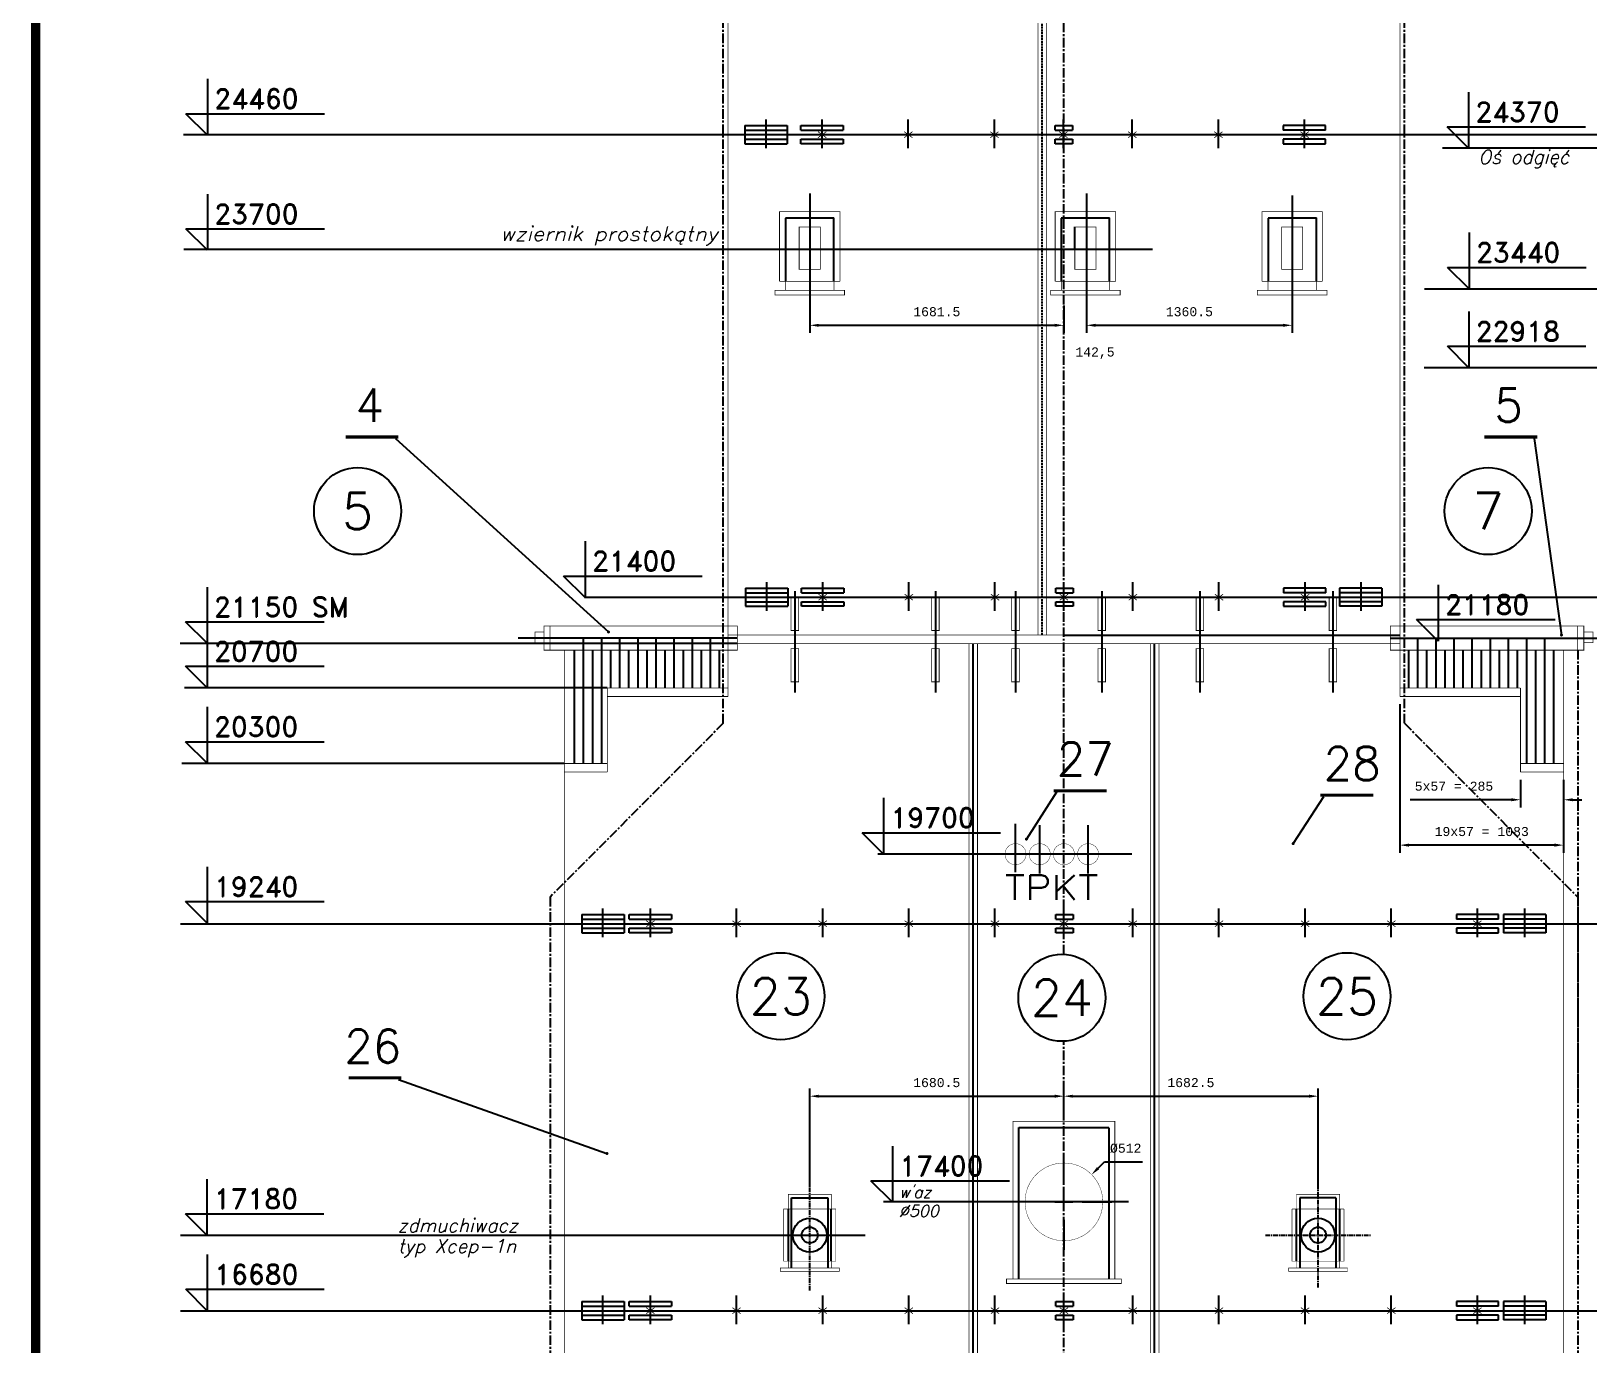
# Model space of a CAD drawing. Extents: x 13210 to 94108, y -7390 to 36310.
# Drawn here: x 13210 to 23516, y 16454 to 25145 of the extents above; entities that cross this region are included whole.
import ezdxf
from ezdxf.enums import TextEntityAlignment as Align

# ---------------------------------------------------------------- set-up
doc = ezdxf.new("R2010")
doc.units = 0
doc.header["$MEASUREMENT"] = 0
doc.header["$PDMODE"] = 3
for name, pattern in [('CENTER', [50, 31.25, -6.25, 6.25, -6.25]), ('CENTERX2', [100, 62.5, -12.5, 12.5, -12.5]), ('DASHED', [18.75, 12.5, -6.25]), ('DASHEDX2', [1.5, 1, -0.5])]:
    doc.linetypes.add(name, pattern=pattern)
doc.layers.get('0').update_dxf_attribs({"linetype": 'CONTINUOUS'})
doc.layers.get('DEFPOINTS').update_dxf_attribs({"linetype": 'CONTINUOUS'})
for name, color, linetype in [('LINIE', 7, 'DASHEDX2'), ('NUMERY-KOL', 4, 'CONTINUOUS'), ('NUMERY-ODN', 2, 'CONTINUOUS'), ('POZIOMY', 7, 'CONTINUOUS'), ('PRZEKROJE', 4, 'CONTINUOUS'), ('RAMKA', 7, 'CONTINUOUS'), ('ROZWINIECIE', 3, 'CONTINUOUS'), ('SZCZEGOLY', 2, 'CONTINUOUS'), ('WYMIAR1', 7, 'CONTINUOUS'), ('ZARYS', 6, 'CENTERX2')]:
    doc.layers.add(name, color=color, linetype=linetype)
doc.styles.add('MONOTXT', font='monotxt')
doc.styles.add('ROMAND', font='romand')
doc.styles.add('ROMANS', font='romans')
doc.styles.get("Standard").update_dxf_attribs({"font": 'romans.shx'})
doc.dimstyles.new('KWA', dxfattribs={"dimscale": 20, "dimtxt": 3, "dimasz": 3, "dimexe": 2.5, "dimexo": 2.5, "dimgap": 1.5, "dimtad": 0, "dimtih": 1, "dimtoh": 1, "dimdsep": 46, "dimtxsty": 'Standard', "dimcen": -3, "dimdle": 1.25, "dimadec": 0, "dimazin": 0, "dimtfac": 0.75, "dimtofl": 0, "dimtmove": 2, "dimatfit": 3, "dimfxl": 0, "dimtvp": 1.5, "dimtolj": 1, "dimtzin": 12, "dimarcsym": 0})

# ---------------------------------------------------------------- blocks, each defined once
blk = doc.blocks.new('X')
at = {"linetype": 'Continuous', "const_width": 5}
for points in [[(27.5, 20), (-27.5, -20)], [(-27.5, 20), (27.5, -20)]]:
    blk.add_lwpolyline(points, dxfattribs=at)
blk = doc.blocks.new('K')
at = {"layer": 'ROZWINIECIE', "linetype": 'Continuous'}
blk.add_circle((0, 0), 112, dxfattribs=at)
blk = doc.blocks.new('POZ')
for p, q in [((0, 186), (0, 0)), ((0, 0), (-71, 71)), ((-71, 71), (387, 71))]:
    blk.add_line(p, q)
at = {"style": 'ROMAND', "flags": 4}
blk.add_attdef('POZIOM', (23, 88), '', height=65, dxfattribs=at)
blk = doc.blocks.new('*D252')
at = {"color": 0, "linetype": 'ByBlock'}
for p, q in [((18361.5, 23342), (18361.5, 23149)), ((20043, 23331), (20043, 23149)), ((18421.5, 23199), (19983, 23199))]:
    blk.add_line(p, q, dxfattribs=at)
for points in [[(18421.5, 23209), (18421.5, 23189), (18361.5, 23199)], [(19983, 23209), (19983, 23189), (20043, 23199)]]:
    blk.add_solid(points, dxfattribs=at)
at = {"layer": 'DEFPOINTS', "color": 0, "linetype": 'ByBlock'}
for p in [(18361.5, 23392), (20043, 23381), (20043, 23199)]:
    blk.add_point(p, dxfattribs=at)
at = {"color": 0, "linetype": 'ByBlock', "style": 'MONOTXT'}
blk.add_text('1681.5', height=60, dxfattribs=at).set_placement((19202.25, 23289), align=Align.MIDDLE_CENTER)
blk = doc.blocks.new('*D251')
at = {"color": 0, "linetype": 'ByBlock'}
for p, q in [((20193, 23345), (20193, 23149)), ((21553.5, 23348), (21553.5, 23149)), ((20253, 23199), (21493.5, 23199))]:
    blk.add_line(p, q, dxfattribs=at)
for points in [[(20253, 23209), (20253, 23189), (20193, 23199)], [(21493.5, 23209), (21493.5, 23189), (21553.5, 23199)]]:
    blk.add_solid(points, dxfattribs=at)
at = {"layer": 'DEFPOINTS', "color": 0, "linetype": 'ByBlock'}
for p in [(21553.5, 23398), (20193, 23395), (21553.5, 23199)]:
    blk.add_point(p, dxfattribs=at)
at = {"color": 0, "linetype": 'ByBlock', "style": 'MONOTXT'}
blk.add_text('1360.5', height=60, dxfattribs=at).set_placement((20873.25, 23289), align=Align.MIDDLE_CENTER)
blk = doc.blocks.new('*D250')
at = {"color": 0, "linetype": 'ByBlock'}
for p, q in [((18361.5, 17500), (18361.5, 18149)), ((20042, 17980), (20042, 18149)), ((18421.5, 18099), (19982, 18099))]:
    blk.add_line(p, q, dxfattribs=at)
for points in [[(18421.5, 18109), (18421.5, 18089), (18361.5, 18099)], [(19982, 18109), (19982, 18089), (20042, 18099)]]:
    blk.add_solid(points, dxfattribs=at)
at = {"layer": 'DEFPOINTS', "color": 0, "linetype": 'ByBlock'}
for p in [(20042, 18099), (20042, 17930), (18361.5, 17450)]:
    blk.add_point(p, dxfattribs=at)
at = {"color": 0, "linetype": 'ByBlock', "style": 'MONOTXT'}
blk.add_text('1680.5', height=60, dxfattribs=at).set_placement((19201.75, 18189), align=Align.MIDDLE_CENTER)
blk = doc.blocks.new('*D249')
at = {"color": 0, "linetype": 'ByBlock'}
for p, q in [((20042, 17980), (20042, 18149)), ((21724.5, 17500), (21724.5, 18149)), ((20102, 18099), (21664.5, 18099))]:
    blk.add_line(p, q, dxfattribs=at)
for points in [[(20102, 18109), (20102, 18089), (20042, 18099)], [(21664.5, 18109), (21664.5, 18089), (21724.5, 18099)]]:
    blk.add_solid(points, dxfattribs=at)
at = {"layer": 'DEFPOINTS', "color": 0, "linetype": 'ByBlock'}
for p in [(21724.5, 18099), (20042, 17930), (21724.5, 17450)]:
    blk.add_point(p, dxfattribs=at)
at = {"color": 0, "linetype": 'ByBlock', "style": 'MONOTXT'}
blk.add_text('1682.5', height=60, dxfattribs=at).set_placement((20883.25, 18189), align=Align.MIDDLE_CENTER)
blk = doc.blocks.new('*D248')
at = {"color": 0, "linetype": 'ByBlock'}
for p, q in [((20043, 17520), (20043, 17717)), ((20269, 17622), (20312, 17665)), ((20312, 17665), (20562, 17665)), ((20043, 17340), (20043, 17460)), ((19923, 17400), (19726, 17400)), ((19983, 17400), (20103, 17400)), ((20163, 17400), (20360, 17400)), ((20043, 17280), (20043, 17083))]:
    blk.add_line(p, q, dxfattribs=at)
blk.add_solid([(20276, 17615), (20262, 17630), (20226, 17580)], dxfattribs=at)
at = {"layer": 'DEFPOINTS', "color": 0, "linetype": 'ByBlock'}
for p in [(20226, 17580), (19860, 17220)]:
    blk.add_point(p, dxfattribs=at)
at = {"color": 0, "linetype": 'ByBlock', "style": 'MONOTXT'}
blk.add_text('%%C512', height=60, dxfattribs=at).set_placement((20452, 17755), align=Align.MIDDLE_CENTER)
blk = doc.blocks.new('*D91')
at = {"color": 0, "linetype": 'ByBlock'}
for p, q in [((23064, 20193), (23064, 20010)), ((23349, 20193), (23349, 20010)), ((22944, 20060), (22334, 20060)), ((23004, 20060), (22944, 20060)), ((23409, 20060), (23469, 20060))]:
    blk.add_line(p, q, dxfattribs=at)
for points in [[(23004, 20070), (23004, 20050), (23064, 20060)], [(23409, 20070), (23409, 20050), (23349, 20060)]]:
    blk.add_solid(points, dxfattribs=at)
at = {"layer": 'DEFPOINTS', "color": 0, "linetype": 'ByBlock'}
for p in [(23064, 20243), (23349, 20243), (23064, 20060)]:
    blk.add_point(p, dxfattribs=at)
at = {"color": 0, "linetype": 'ByBlock', "style": 'MONOTXT'}
blk.add_text('5x57 = 285', height=60, dxfattribs=at).set_placement((22624, 20150), align=Align.MIDDLE_CENTER)
blk = doc.blocks.new('*D90')
at = {"color": 0, "linetype": 'ByBlock'}
for p, q in [((22266, 20693), (22266, 19710)), ((23349, 20193), (23349, 19710)), ((23289, 19760), (22326, 19760))]:
    blk.add_line(p, q, dxfattribs=at)
for points in [[(22326, 19770), (22326, 19750), (22266, 19760)], [(23289, 19770), (23289, 19750), (23349, 19760)]]:
    blk.add_solid(points, dxfattribs=at)
at = {"layer": 'DEFPOINTS', "color": 0, "linetype": 'ByBlock'}
for p in [(22266, 20743), (23349, 20243), (22266, 19760)]:
    blk.add_point(p, dxfattribs=at)
at = {"color": 0, "linetype": 'ByBlock', "style": 'MONOTXT'}
blk.add_text('19x57 = 1083', height=60, dxfattribs=at).set_placement((22807.5, 19850), align=Align.MIDDLE_CENTER)

msp = doc.modelspace()

# ---------------------------------------------------------------- linework, layer by layer
at = {"layer": 'LINIE', "linetype": 'CENTERX2'}
for p, q in [((20043, 19037.70645), (20043, 32499.13845)), ((23443, 21050), (23443, 18107)), ((20043, 12337.70645), (20043, 18462.29355))]:
    msp.add_line(p, q, dxfattribs=at)
at = {"layer": 'LINIE', "linetype": 'DASHED'}
msp.add_line((19899.5, 21150), (19899.5, 31407.73845), dxfattribs=at)
at = {"layer": 'LINIE', "linetype": 'Continuous'}
for p, q in [((31420, 24460), (14218, 24460)), ((20629.5, 23700), (14221, 23700)), ((22429, 23440), (30463, 23440)), ((18263, 21440), (18263, 20770)), ((19193, 21440), (19193, 20770)), ((19723, 21440), (19723, 20770)), ((20293, 21440), (20293, 20770)), ((20943, 21440), (20943, 20770)), ((21823, 21440), (21823, 20770)), ((16871, 21400), (30149, 21400)), ((21666.5, 21420), (21666.5, 21420)), ((20493, 19700), (18813, 19700)), ((14198, 19240), (30149, 19240)), ((14198, 16680), (43820, 16680))]:
    msp.add_line(p, q, dxfattribs=at)
at = {"layer": 'LINIE'}
for p, q in [((18361.5, 24070), (18361.5, 23250)), ((20193, 24070), (20193, 23250)), ((21553.5, 24057), (21553.5, 23237))]:
    msp.add_line(p, q, dxfattribs=at)
at = {"layer": 'LINIE', "linetype": 'DASHEDX2'}
for p, q in [((18201.5, 23910), (18201.5, 23490)), ((18201.5, 23910), (18521.5, 23910)), ((18521.5, 23490), (18521.5, 23910)), ((20025.5, 23910), (20345.5, 23910)), ((20025.5, 23910), (20025.5, 23490)), ((20345.5, 23490), (20345.5, 23910)), ((21393.5, 23910), (21393.5, 23490)), ((21393.5, 23910), (21713.5, 23910)), ((21713.5, 23490), (21713.5, 23910)), ((19443, 3933.2), (19443, 21093)), ((20643, 3933.2), (20643, 21093)), ((19745.75, 16890), (19745.75, 17892.25)), ((19745.75, 17892.25), (20340.25, 17892.25)), ((20340.25, 17892.25), (20340.25, 16890)), ((18241.5, 17427.5), (18481.5, 17427.5)), ((18241.5, 16962.5), (18241.5, 17427.5)), ((18481.5, 17427.5), (18481.5, 16962.5)), ((21844.5, 17427.5), (21604.5, 17427.5)), ((21604.5, 17427.5), (21604.5, 16962.5)), ((21844.5, 16962.5), (21844.5, 17427.5)), ((18219, 17352.5), (18219, 17007.5)), ((18504, 17007.5), (18504, 17352.5)), ((21582, 17007.5), (21582, 17352.5)), ((21867, 17352.5), (21867, 17007.5))]:
    msp.add_line(p, q, dxfattribs=at)
at = {"layer": 'LINIE', "linetype": 'CENTER'}
for p, q in [((18361.5, 16813.5), (18361.5, 17546.5)), ((21724.5, 16832.5), (21724.5, 17527.5)), ((21377, 17180), (22072, 17180))]:
    msp.add_line(p, q, dxfattribs=at)
at = {"layer": 'LINIE', "linetype": 'Continuous', "const_width": 2.5}
msp.add_lwpolyline([(19653.25, 19700, 1), (19792.75, 19700, 1)], format="xyb", close=True, dxfattribs=at)
at = {"layer": 'NUMERY-KOL'}
for centre in [(15370, 21970), (22850, 21970), (18170, 18760), (20030, 18750), (21916, 18760)]:
    msp.add_circle(centre, 288, dxfattribs=at)
at = {"layer": 'NUMERY-ODN'}
for p, q in [((15620, 22450), (17030, 21170)), ((23155, 22450), (23335, 21150)), ((19995, 20110), (19795, 19800)), ((21760, 20080), (21560, 19770)), ((15640, 18210), (17020, 17720))]:
    msp.add_line(p, q, dxfattribs=at)
at = {"layer": 'NUMERY-ODN', "const_width": 20}
for points in [[(15640, 22460), (15290, 22460), (15310, 22460)], [(23175, 22460), (22825, 22460), (22845, 22460)], [(19975, 20120), (20325, 20120), (20305, 20120)], [(21740, 20090), (22090, 20090), (22070, 20090)], [(15660, 18220), (15310, 18220), (15330, 18220)]]:
    msp.add_lwpolyline(points, dxfattribs=at)
at = {"layer": 'NUMERY-ODN', "const_width": 10}
for points in [[(17025, 21170, 1), (17035, 21170, 1)], [(23330, 21150, 1), (23340, 21150, 1)], [(19790, 19800, 1), (19800, 19800, 1)], [(21555, 19770, 1), (21565, 19770, 1)], [(17015, 17720, 1), (17025, 17720, 1)]]:
    msp.add_lwpolyline(points, format="xyb", close=True, dxfattribs=at)
at = {"layer": 'POZIOMY'}
for p, q in [((17883, 21093), (14196, 21093)), ((17022, 20800), (14225, 20800)), ((16737, 20300), (14208, 20300)), ((20470, 17400), (18850, 17400)), ((14199, 17180), (18728, 17180))]:
    msp.add_line(p, q, dxfattribs=at)
at = {"layer": 'PRZEKROJE', "linetype": 'Continuous'}
for p, q in [((18073, 24370), (18073, 24560)), ((18443.5, 24370), (18443.5, 24560)), ((19013.5, 24370), (19013.5, 24560)), ((19583.5, 24370), (19583.5, 24560)), ((20039.5, 24370), (20039.5, 24560)), ((20495.5, 24370), (20495.5, 24560)), ((21065.5, 24370), (21065.5, 24560)), ((21635.5, 24370), (21635.5, 24560)), ((18076.5, 21310), (18076.5, 21500)), ((18447, 21310), (18447, 21500)), ((19017, 21310), (19017, 21500)), ((19587, 21310), (19587, 21500)), ((20043, 21310), (20043, 21500)), ((20499, 21310), (20499, 21500)), ((21069, 21310), (21069, 21500)), ((21639, 21310), (21639, 21500)), ((22009.5, 21310), (22009.5, 21500)), ((22009.5, 21310), (22009.5, 21500)), ((16993.5, 19150), (16993.5, 19340)), ((17307, 19150), (17307, 19340)), ((17877, 19150), (17877, 19340)), ((18447, 19150), (18447, 19340)), ((19017, 19150), (19017, 19340)), ((19587, 19150), (19587, 19340)), ((20043, 19150), (20043, 19340)), ((20499, 19150), (20499, 19340)), ((21069, 19150), (21069, 19340)), ((21639, 19150), (21639, 19340)), ((22209, 19150), (22209, 19340)), ((22779, 19150), (22779, 19340)), ((23092.5, 19150), (23092.5, 19340)), ((16993.5, 16590), (16993.5, 16780)), ((17307, 16590), (17307, 16780)), ((17877, 16590), (17877, 16780)), ((18447, 16590), (18447, 16780)), ((19017, 16590), (19017, 16780)), ((19587, 16590), (19587, 16780)), ((20043, 16590), (20043, 16780)), ((20499, 16590), (20499, 16780)), ((21069, 16590), (21069, 16780)), ((21639, 16590), (21639, 16780)), ((22209, 16590), (22209, 16780)), ((22779, 16590), (22779, 16780)), ((23092.5, 16590), (23092.5, 16780))]:
    msp.add_line(p, q, dxfattribs=at)
at = {"layer": 'RAMKA', "linetype": 'Continuous', "const_width": 60}
msp.add_lwpolyline([(13240, 36280), (94070, 36280), (94070, -7360), (13240, -7360)], close=True, dxfattribs=at)
at = {"layer": 'ROZWINIECIE', "linetype": 'Continuous'}
for p, q in [((17933, 24520), (17933, 24400)), ((17933, 24520), (18213, 24520)), ((17933, 24490), (18213, 24490)), ((17933, 24430), (18213, 24430)), ((18213, 24520), (18213, 24400)), ((18303, 24490), (18303, 24520)), ((18303, 24520), (18583, 24520)), ((18303, 24490), (18583, 24490)), ((18303, 24400), (18303, 24430)), ((18303, 24430), (18583, 24430)), ((18583, 24520), (18583, 24490)), ((18583, 24430), (18583, 24400)), ((19986, 24520), (20100, 24520)), ((19986, 24490), (19986, 24520)), ((19986, 24490), (20100, 24490)), ((19986, 24430), (20100, 24430)), ((19986, 24400), (19986, 24430)), ((20100, 24520), (20100, 24490)), ((20100, 24430), (20100, 24400)), ((21493, 24520), (21493, 24490)), ((21773, 24520), (21493, 24520)), ((21773, 24490), (21493, 24490)), ((21773, 24430), (21493, 24430)), ((21493, 24430), (21493, 24400)), ((21773, 24490), (21773, 24520)), ((21773, 24400), (21773, 24430)), ((17933, 24400), (18213, 24400)), ((18583, 24400), (18303, 24400)), ((20100, 24400), (19986, 24400)), ((21493, 24400), (21773, 24400)), ((20115.5, 23710), (20115.5, 23850)), ((17936.5, 21460), (17936.5, 21340)), ((17936.5, 21460), (18216.5, 21460)), ((18216.5, 21460), (18216.5, 21340)), ((18306.5, 21430), (18306.5, 21460)), ((18306.5, 21460), (18586.5, 21460)), ((18586.5, 21460), (18586.5, 21430)), ((19989.5, 21460), (20103.5, 21460)), ((19989.5, 21430), (19989.5, 21460)), ((20103.5, 21460), (20103.5, 21430)), ((21496.5, 21460), (21496.5, 21430)), ((21776.5, 21460), (21496.5, 21460)), ((21776.5, 21430), (21776.5, 21460)), ((22146.5, 21460), (21866.5, 21460)), ((21866.5, 21460), (21866.5, 21340)), ((22146.5, 21460), (22146.5, 21340)), ((17936.5, 21430), (18216.5, 21430)), ((17936.5, 21370), (18216.5, 21370)), ((17936.5, 21340), (18216.5, 21340)), ((18306.5, 21430), (18586.5, 21430)), ((18306.5, 21340), (18306.5, 21370)), ((18306.5, 21370), (18586.5, 21370)), ((18586.5, 21340), (18306.5, 21340)), ((18586.5, 21370), (18586.5, 21340)), ((19989.5, 21430), (20103.5, 21430)), ((19989.5, 21370), (20103.5, 21370)), ((19989.5, 21340), (19989.5, 21370)), ((20103.5, 21340), (19989.5, 21340)), ((20103.5, 21370), (20103.5, 21340)), ((21776.5, 21430), (21496.5, 21430)), ((21776.5, 21370), (21496.5, 21370)), ((21496.5, 21370), (21496.5, 21340)), ((21496.5, 21340), (21776.5, 21340)), ((21776.5, 21340), (21776.5, 21370)), ((22146.5, 21430), (21866.5, 21430)), ((22146.5, 21370), (21866.5, 21370)), ((22146.5, 21340), (21866.5, 21340)), ((16853.5, 19300), (17133.5, 19300)), ((16853.5, 19300), (16853.5, 19180)), ((17133.5, 19300), (17133.5, 19180)), ((17166.5, 19300), (17446.5, 19300)), ((17166.5, 19270), (17166.5, 19300)), ((17446.5, 19300), (17446.5, 19270)), ((19989.5, 19270), (19989.5, 19300)), ((19989.5, 19300), (20103.5, 19300)), ((20103.5, 19300), (20103.5, 19270)), ((22919.5, 19300), (22639.5, 19300)), ((22639.5, 19300), (22639.5, 19270)), ((22919.5, 19270), (22919.5, 19300)), ((22952.5, 19300), (22952.5, 19180)), ((23232.5, 19300), (22952.5, 19300)), ((23232.5, 19300), (23232.5, 19180)), ((16853.5, 19270), (17133.5, 19270)), ((16853.5, 19210), (17133.5, 19210)), ((16853.5, 19180), (17133.5, 19180)), ((17166.5, 19270), (17446.5, 19270)), ((17166.5, 19210), (17446.5, 19210)), ((17166.5, 19180), (17166.5, 19210)), ((17446.5, 19180), (17166.5, 19180)), ((17446.5, 19210), (17446.5, 19180)), ((19989.5, 19270), (20103.5, 19270)), ((19989.5, 19180), (19989.5, 19210)), ((19989.5, 19210), (20103.5, 19210)), ((20103.5, 19180), (19989.5, 19180)), ((20103.5, 19210), (20103.5, 19180)), ((22919.5, 19270), (22639.5, 19270)), ((22639.5, 19210), (22639.5, 19180)), ((22919.5, 19210), (22639.5, 19210)), ((22639.5, 19180), (22919.5, 19180)), ((22919.5, 19180), (22919.5, 19210)), ((23232.5, 19270), (22952.5, 19270)), ((23232.5, 19210), (22952.5, 19210)), ((23232.5, 19180), (22952.5, 19180)), ((16853.5, 16740), (16853.5, 16620)), ((16853.5, 16740), (17133.5, 16740)), ((16853.5, 16710), (17133.5, 16710)), ((17133.5, 16740), (17133.5, 16620)), ((17166.5, 16710), (17166.5, 16740)), ((17166.5, 16740), (17446.5, 16740)), ((17166.5, 16710), (17446.5, 16710)), ((17446.5, 16740), (17446.5, 16710)), ((19989.5, 16740), (20103.5, 16740)), ((19989.5, 16710), (19989.5, 16740)), ((19989.5, 16710), (20103.5, 16710)), ((20103.5, 16740), (20103.5, 16710)), ((22639.5, 16740), (22639.5, 16710)), ((22919.5, 16740), (22639.5, 16740)), ((22919.5, 16710), (22639.5, 16710)), ((22919.5, 16710), (22919.5, 16740)), ((23232.5, 16740), (22952.5, 16740)), ((22952.5, 16740), (22952.5, 16620)), ((23232.5, 16710), (22952.5, 16710)), ((23232.5, 16740), (23232.5, 16620)), ((16853.5, 16650), (17133.5, 16650)), ((16853.5, 16620), (17133.5, 16620)), ((17166.5, 16620), (17166.5, 16650)), ((17166.5, 16650), (17446.5, 16650)), ((17446.5, 16620), (17166.5, 16620)), ((17446.5, 16650), (17446.5, 16620)), ((19989.5, 16650), (20103.5, 16650)), ((19989.5, 16620), (19989.5, 16650)), ((20103.5, 16620), (19989.5, 16620)), ((20103.5, 16650), (20103.5, 16620)), ((22919.5, 16650), (22639.5, 16650)), ((22639.5, 16650), (22639.5, 16620)), ((22639.5, 16620), (22919.5, 16620)), ((22919.5, 16620), (22919.5, 16650)), ((23232.5, 16650), (22952.5, 16650)), ((23232.5, 16620), (22952.5, 16620))]:
    msp.add_line(p, q, dxfattribs=at)
at = {"layer": 'ROZWINIECIE', "linetype": 'DASHEDX2'}
for p, q in [((17883, 21130), (16433, 21130)), ((20043, 21150), (22266, 21150)), ((22203, 21130), (23653, 21130))]:
    msp.add_line(p, q, dxfattribs=at)
at = {"layer": 'ROZWINIECIE'}
for p, q in [((16863, 21130), (16863, 20300)), ((16983, 21130), (16983, 20300)), ((17103, 21130), (17103, 20800)), ((17223, 21130), (17223, 20800)), ((17343, 21130), (17343, 20800)), ((17463, 21130), (17463, 20800)), ((17583, 21130), (17583, 20800)), ((17703, 21130), (17703, 20800)), ((22383, 21130), (22383, 20800)), ((22503, 21130), (22503, 20800)), ((22623, 21130), (22623, 20800)), ((22743, 21130), (22743, 20800)), ((22863, 21130), (22863, 20800)), ((22983, 21130), (22983, 20800)), ((23103, 21130), (23103, 20300)), ((23223, 21130), (23223, 20300)), ((16803, 21050), (16803, 20300)), ((16923, 21050), (16923, 20300)), ((17043, 21050), (17043, 20800)), ((17163, 21050), (17163, 20800)), ((17283, 21050), (17283, 20800)), ((17403, 21050), (17403, 20800)), ((17523, 21050), (17523, 20800)), ((17643, 21050), (17643, 20800)), ((17763, 21050), (17763, 20800)), ((22323, 21050), (22323, 20800)), ((22443, 21050), (22443, 20800)), ((22563, 21050), (22563, 20800)), ((22683, 21050), (22683, 20800)), ((22803, 21050), (22803, 20800)), ((22923, 21050), (22923, 20800)), ((23043, 21050), (23043, 20800)), ((23163, 21050), (23163, 20300)), ((23283, 21050), (23283, 20300))]:
    msp.add_line(p, q, dxfattribs=at)
at = {"layer": 'ROZWINIECIE', "const_width": 5}
for points in [[(17820, 21150), (17820, 31110)], [(19872, 21150), (19872, 31110)], [(19929, 21150), (19929, 31110)], [(22266, 21150), (22266, 31110)], [(16603, 21170), (16543, 21170), (16543, 21100), (16603, 21100)], [(16643, 21210), (16643, 21050)], [(17820, 21150), (22266, 21150)], [(17820, 20743), (17820, 21150)], [(22266, 20743), (22266, 21150)], [(23443, 21210), (23443, 21050)], [(23483, 21170), (23543, 21170), (23543, 21100), (23483, 21100)], [(16737, 12870), (16737, 21050)], [(17883, 21093), (22266, 21093)], [(19414.5, 13600), (19414.5, 21093)], [(19471.5, 13600), (19471.5, 21093)], [(20614.5, 13600), (20614.5, 21093)], [(20671.5, 13600), (20671.5, 21093)], [(23349, 13600), (23349, 21050)], [(17022, 20800), (17820, 20800)], [(17022, 20243), (17022, 20800)], [(17022, 20743), (17820, 20743)], [(23064, 20800), (22266, 20800)], [(23064, 20743), (22266, 20743)], [(23064, 20243), (23064, 20800)], [(16737, 20300), (17022, 20300)], [(16737, 20243), (17022, 20243)], [(23349, 20300), (23064, 20300)], [(23349, 20243), (23064, 20243)]]:
    msp.add_lwpolyline(points, dxfattribs=at)
at = {"layer": 'ROZWINIECIE', "linetype": 'Continuous'}
for points, const_width in [([(18161.5, 23490), (18161.5, 23950), (18561.5, 23950), (18561.5, 23490)], 5), ([(19985.5, 23490), (19985.5, 23950), (20385.5, 23950), (20385.5, 23490)], 5), ([(21353.5, 23490), (21353.5, 23950), (21753.5, 23950), (21753.5, 23490)], 5), ([(18291.5, 23850), (18291.5, 23570), (18431.5, 23570), (18431.5, 23850), (18291.5, 23850)], 5), ([(20115.5, 23850), (20115.5, 23570), (20255.5, 23570), (20255.5, 23850), (20115.5, 23850)], 5), ([(21483.5, 23850), (21483.5, 23570), (21623.5, 23570), (21623.5, 23850), (21483.5, 23850)], 5), ([(18561.5, 23490), (18161.5, 23490)], 5), ([(18201.5, 23490), (18201.5, 23430)], 5), ([(18521.5, 23490), (18521.5, 23430)], 5), ([(20385.5, 23490), (19985.5, 23490)], 5), ([(20025.5, 23490), (20025.5, 23430)], 5), ([(20345.5, 23490), (20345.5, 23430)], 5), ([(21753.5, 23490), (21353.5, 23490)], 5), ([(21393.5, 23490), (21393.5, 23430)], 5), ([(21713.5, 23490), (21713.5, 23430)], 5), ([(19705.75, 16890), (19705.75, 17932.25), (20043, 17932.25), (20380.25, 17932.25), (20380.25, 16890)], 5), ([(18219, 17352.5), (18219, 17450), (18504, 17450), (18504, 17352.5)], 3.75), ([(21867, 17352.5), (21867, 17450), (21582, 17450), (21582, 17352.5)], 3.75), ([(18189, 17007.5), (18189, 17352.5), (18534, 17352.5), (18534, 17007.5)], 3.75), ([(21552, 17352.5), (21552, 17007.5)], 3.75), ([(21897, 17352.5), (21552, 17352.5)], 3.75), ([(21897, 17007.5), (21897, 17352.5)], 3.75), ([(18534, 17007.5), (18189, 17007.5)], 3.75), ([(18219, 17007.5), (18219, 16962.5)], 3.75), ([(18504, 17007.5), (18504, 16962.5)], 3.75), ([(21552, 17007.5), (21897, 17007.5)], 3.75), ([(21582, 17007.5), (21582, 16962.5)], 3.75), ([(21867, 17007.5), (21867, 16962.5)], 3.75)]:
    msp.add_lwpolyline(points, dxfattribs=dict(at, const_width=const_width))
for points, const_width in [([(18131.5, 23430), (18591.5, 23430), (18591.5, 23400), (18131.5, 23400)], 5), ([(19955.5, 23430), (20415.5, 23430), (20415.5, 23400), (19955.5, 23400)], 5), ([(21323.5, 23430), (21783.5, 23430), (21783.5, 23400), (21323.5, 23400)], 5), ([(18238, 21400), (18288, 21400), (18288, 21400), (18288, 21400), (18288, 21180), (18238, 21180), (18238, 21180)], 5), ([(19168, 21400), (19218, 21400), (19218, 21400), (19218, 21400), (19218, 21180), (19168, 21180), (19168, 21180)], 5), ([(19698, 21400), (19748, 21400), (19748, 21400), (19748, 21400), (19748, 21180), (19698, 21180), (19698, 21180)], 5), ([(20268, 21400), (20318, 21400), (20318, 21400), (20318, 21400), (20318, 21180), (20268, 21180), (20268, 21180)], 5), ([(20918, 21400), (20968, 21400), (20968, 21400), (20968, 21400), (20968, 21180), (20918, 21180), (20918, 21180)], 5), ([(21798, 21400), (21848, 21400), (21848, 21400), (21848, 21400), (21848, 21180), (21798, 21180), (21798, 21180)], 5), ([(18238, 20840), (18288, 20840), (18288, 20840), (18288, 20840), (18288, 21060), (18238, 21060), (18238, 21060)], 5), ([(19168, 20840), (19218, 20840), (19218, 20840), (19218, 20840), (19218, 21060), (19168, 21060), (19168, 21060)], 5), ([(19698, 20840), (19748, 20840), (19748, 20840), (19748, 20840), (19748, 21060), (19698, 21060), (19698, 21060)], 5), ([(20268, 20840), (20318, 20840), (20318, 20840), (20318, 20840), (20318, 21060), (20268, 21060), (20268, 21060)], 5), ([(20918, 20840), (20968, 20840), (20968, 20840), (20968, 20840), (20968, 21060), (20918, 21060), (20918, 21060)], 5), ([(21798, 20840), (21848, 20840), (21848, 20840), (21848, 20840), (21848, 21060), (21798, 21060), (21798, 21060)], 5), ([(18166.5, 16962.5), (18556.5, 16962.5), (18556.5, 16940), (18166.5, 16940)], 3.75), ([(21919.5, 16962.5), (21529.5, 16962.5), (21529.5, 16940), (21919.5, 16940)], 3.75), ([(19663, 16890), (20423, 16890), (20423, 16860), (19663, 16860)], 5)]:
    msp.add_lwpolyline(points, close=True, dxfattribs=dict(at, const_width=const_width))
at = {"layer": 'ROZWINIECIE', "const_width": 5}
for points in [[(17883, 21050), (16603, 21050), (16603, 21210), (17883, 21210)], [(22203, 21050), (23483, 21050), (23483, 21210), (22203, 21210)]]:
    msp.add_lwpolyline(points, close=True, dxfattribs=at)
at = {"layer": 'ROZWINIECIE', "linetype": 'Continuous', "const_width": 2.5}
msp.add_lwpolyline([(19785.75, 17400, 1), (20300.25, 17400, 1)], format="xyb", close=True, dxfattribs=at)
at = {"layer": 'ROZWINIECIE', "linetype": 'Continuous'}
for centre in [(18361.5, 17180), (21724.5, 17180)]:
    msp.add_circle(centre, 52.5, dxfattribs=at)
at = {"layer": 'SZCZEGOLY', "linetype": 'Continuous', "const_width": 2.5}
for points in [[(19653.25, 19700, 1), (19792.75, 19700, 1)], [(19813.25, 19700, 1), (19952.75, 19700, 1)], [(19973.25, 19700, 1), (20112.75, 19700, 1)], [(20133.25, 19700, 1), (20272.75, 19700, 1)]]:
    msp.add_lwpolyline(points, format="xyb", close=True, dxfattribs=at)
at = {"layer": 'WYMIAR1'}
for p, q in [((29797, 24370), (22547, 24370)), ((24032, 22918), (22426, 22918)), ((19723, 19580), (19723, 19900)), ((19883, 19572), (19883, 19892)), ((20203, 19572), (20203, 19892))]:
    msp.add_line(p, q, dxfattribs=at)
at = {"layer": 'ZARYS'}
for p, q in [((17789.04082, 20565.93561), (17789.04082, 31106)), ((22296.95918, 20565.93561), (22296.95918, 31106)), ((17789.04082, 20565.93561), (16643, 19416)), ((22296.95918, 20565.93561), (23443, 19416)), ((16643, 19416), (16643, 9887.98437)), ((23443, 19416), (23443, 11900))]:
    msp.add_line(p, q, dxfattribs=at)

# ---------------------------------------------------------------- block references
at = {"layer": 'POZIOMY', "xscale": 2, "yscale": 2, "zscale": 2}
for p, values in [((14376, 24457), {'POZIOM': '24460'}), ((14376, 23695), {'POZIOM': '23700'}), ((16875, 21398), {'POZIOM': '21400'}), ((14374, 21095), {'POZIOM': '21150 SM'}), ((14374, 20801), {'POZIOM': '20700'}), ((14374, 20302), {'POZIOM': '20300'}), ((14374, 19244), {'POZIOM': '19240'}), ((14373, 17179), {'POZIOM': '17180'}), ((14375, 16680), {'POZIOM': '16680'})]:
    msp.add_blockref('POZ', p, dxfattribs=at).add_auto_attribs(values)
at = {"layer": 'ROZWINIECIE', "linetype": 'Continuous'}
for p in [(18361.5, 17180), (21724.5, 17180)]:
    msp.add_blockref('K', p, dxfattribs=at)
at = {"layer": 'SZCZEGOLY', "linetype": 'Continuous'}
for p in [(18443.5, 24460), (19013.5, 24460), (19583.5, 24460), (20039.5, 24460), (20495.5, 24460), (21065.5, 24460), (21635.5, 24460), (18447, 21400), (19017, 21400), (19587, 21400), (20043, 21400), (20499, 21400), (21069, 21400), (21639, 21400), (17877, 19240), (18447, 19240), (19017, 19240), (19587, 19240), (20043, 19240), (22779, 19240), (17877, 16680), (18447, 16680), (19017, 16680), (19587, 16680), (20043, 16680), (22779, 16680)]:
    msp.add_blockref('X', p, dxfattribs=at)
at = {"layer": 'SZCZEGOLY', "linetype": 'Continuous', "xscale": -1}
for p in [(17307, 19240), (20499, 19240), (21069, 19240), (21639, 19240), (22209, 19240), (17307, 16680), (20499, 16680), (21069, 16680), (21639, 16680), (22209, 16680)]:
    msp.add_blockref('X', p, dxfattribs=at)
at = {"layer": 'WYMIAR1', "xscale": 2, "yscale": 2, "zscale": 2}
for p, values in [((22720, 24370), {'POZIOM': '24370'}), ((22724, 23440), {'POZIOM': '23440'}), ((22722, 22918), {'POZIOM': '22918'}), ((22519, 21110), {'POZIOM': '21180'}), ((18850, 19700), {'POZIOM': '19700'}), ((18908, 17397), {'POZIOM': '17400'})]:
    msp.add_blockref('POZ', p, dxfattribs=at).add_auto_attribs(values)

# ---------------------------------------------------------------- texts
at = {"layer": 'NUMERY-KOL', "style": 'ROMANS'}
for s, p in [('5', (15370, 21970)), ('7', (22850, 21970)), ('23', (18170, 18760)), ('24', (20030, 18750)), ('25', (21916, 18760))]:
    msp.add_text(s, height=240, dxfattribs=at).set_placement(p, align=Align.MIDDLE)
at = {"layer": 'NUMERY-ODN', "style": 'ROMANS'}
for s, p in [('4', (15450, 22560)), ('5', (22985, 22560)), ('27', (20185, 20220)), ('28', (21950, 20190)), ('26', (15470, 18320))]:
    msp.add_text(s, height=220, dxfattribs=at).set_placement(p, align=Align.CENTER)
at = {"layer": 'POZIOMY', "style": 'ROMANS', "oblique": 15}
msp.add_text('wziernik prostokątny', height=93.622291, dxfattribs=at).set_placement((16311, 23758), (17751, 23758), align=Align.ALIGNED)
for s, p in [('zdmuchiwacz', (15635, 17199)), ('typ Xcep-1n', (15635, 17062))]:
    msp.add_text(s, height=90, dxfattribs=at).set_placement(p)
at = {"layer": 'WYMIAR1', "style": 'ROMANS', "oblique": 15}
for s, height, p in [('Oś odgięć', 90, (22785, 24268)), ('w’az', 77, (18951, 17426)), ('%%c500', 77, (18951, 17301.33333))]:
    msp.add_text(s, height=height, dxfattribs=at).set_placement(p)
at = {"layer": 'WYMIAR1', "color": 0, "linetype": 'ByBlock', "style": 'MONOTXT'}
msp.add_text('142,5', height=60, dxfattribs=at).set_placement((20248.75, 23015), align=Align.MIDDLE)
at = {"layer": 'WYMIAR1', "style": 'ROMANS', "width": 1.090783}
msp.add_text('TPKT', height=163.248277, dxfattribs=at).set_placement((19652, 19399), (20271, 19399), align=Align.FIT)

# ---------------------------------------------------------------- dimensions: what is measured, and where the dimension line sits
at = {"layer": 'WYMIAR1'}
for base, p1, p2, picture, middle in [((21553.5, 23199), (20193, 23395), (21553.5, 23398), '*D251', (20873.25, 23289)), ((20043, 23199), (18361.5, 23392), (20043, 23381), '*D252', (19202.25, 23289)), ((20042, 18099), (18361.5, 17450), (20042, 17930), '*D250', (19201.75, 18189)), ((21724.5, 18099), (20042, 17930), (21724.5, 17450), '*D249', (20883.25, 18189))]:
    dim = msp.add_linear_dim(base=base, p1=p1, p2=p2, dimstyle='KWA', dxfattribs=at)
    dim.commit()
    dim.dimension.update_dxf_attribs({"geometry": picture, "text_midpoint": middle})
for base, p2, text, picture, middle in [((22266, 19760), (22266, 20743), '19x57 = 1083', '*D90', (22807.5, 19850)), ((23064, 20060), (23064, 20243), '5x57 = 285', '*D91', (22624, 20150))]:
    dim = msp.add_linear_dim(base=base, p1=(23349, 20243), p2=p2, text=text, dimstyle='KWA', dxfattribs=at)
    dim.commit()
    dim.dimension.update_dxf_attribs({"geometry": picture, "text_midpoint": middle})
dim = msp.add_diameter_dim_2p(p1=(19859.60788, 17219.59797), p2=(20226.39212, 17580.40203), text='%%C512', dimstyle='KWA', dxfattribs=at)
dim.commit()
dim.dimension.update_dxf_attribs({"geometry": '*D248', "text_midpoint": (20451.93946, 17754.55458)})

doc.saveas('drawing.dxf')
